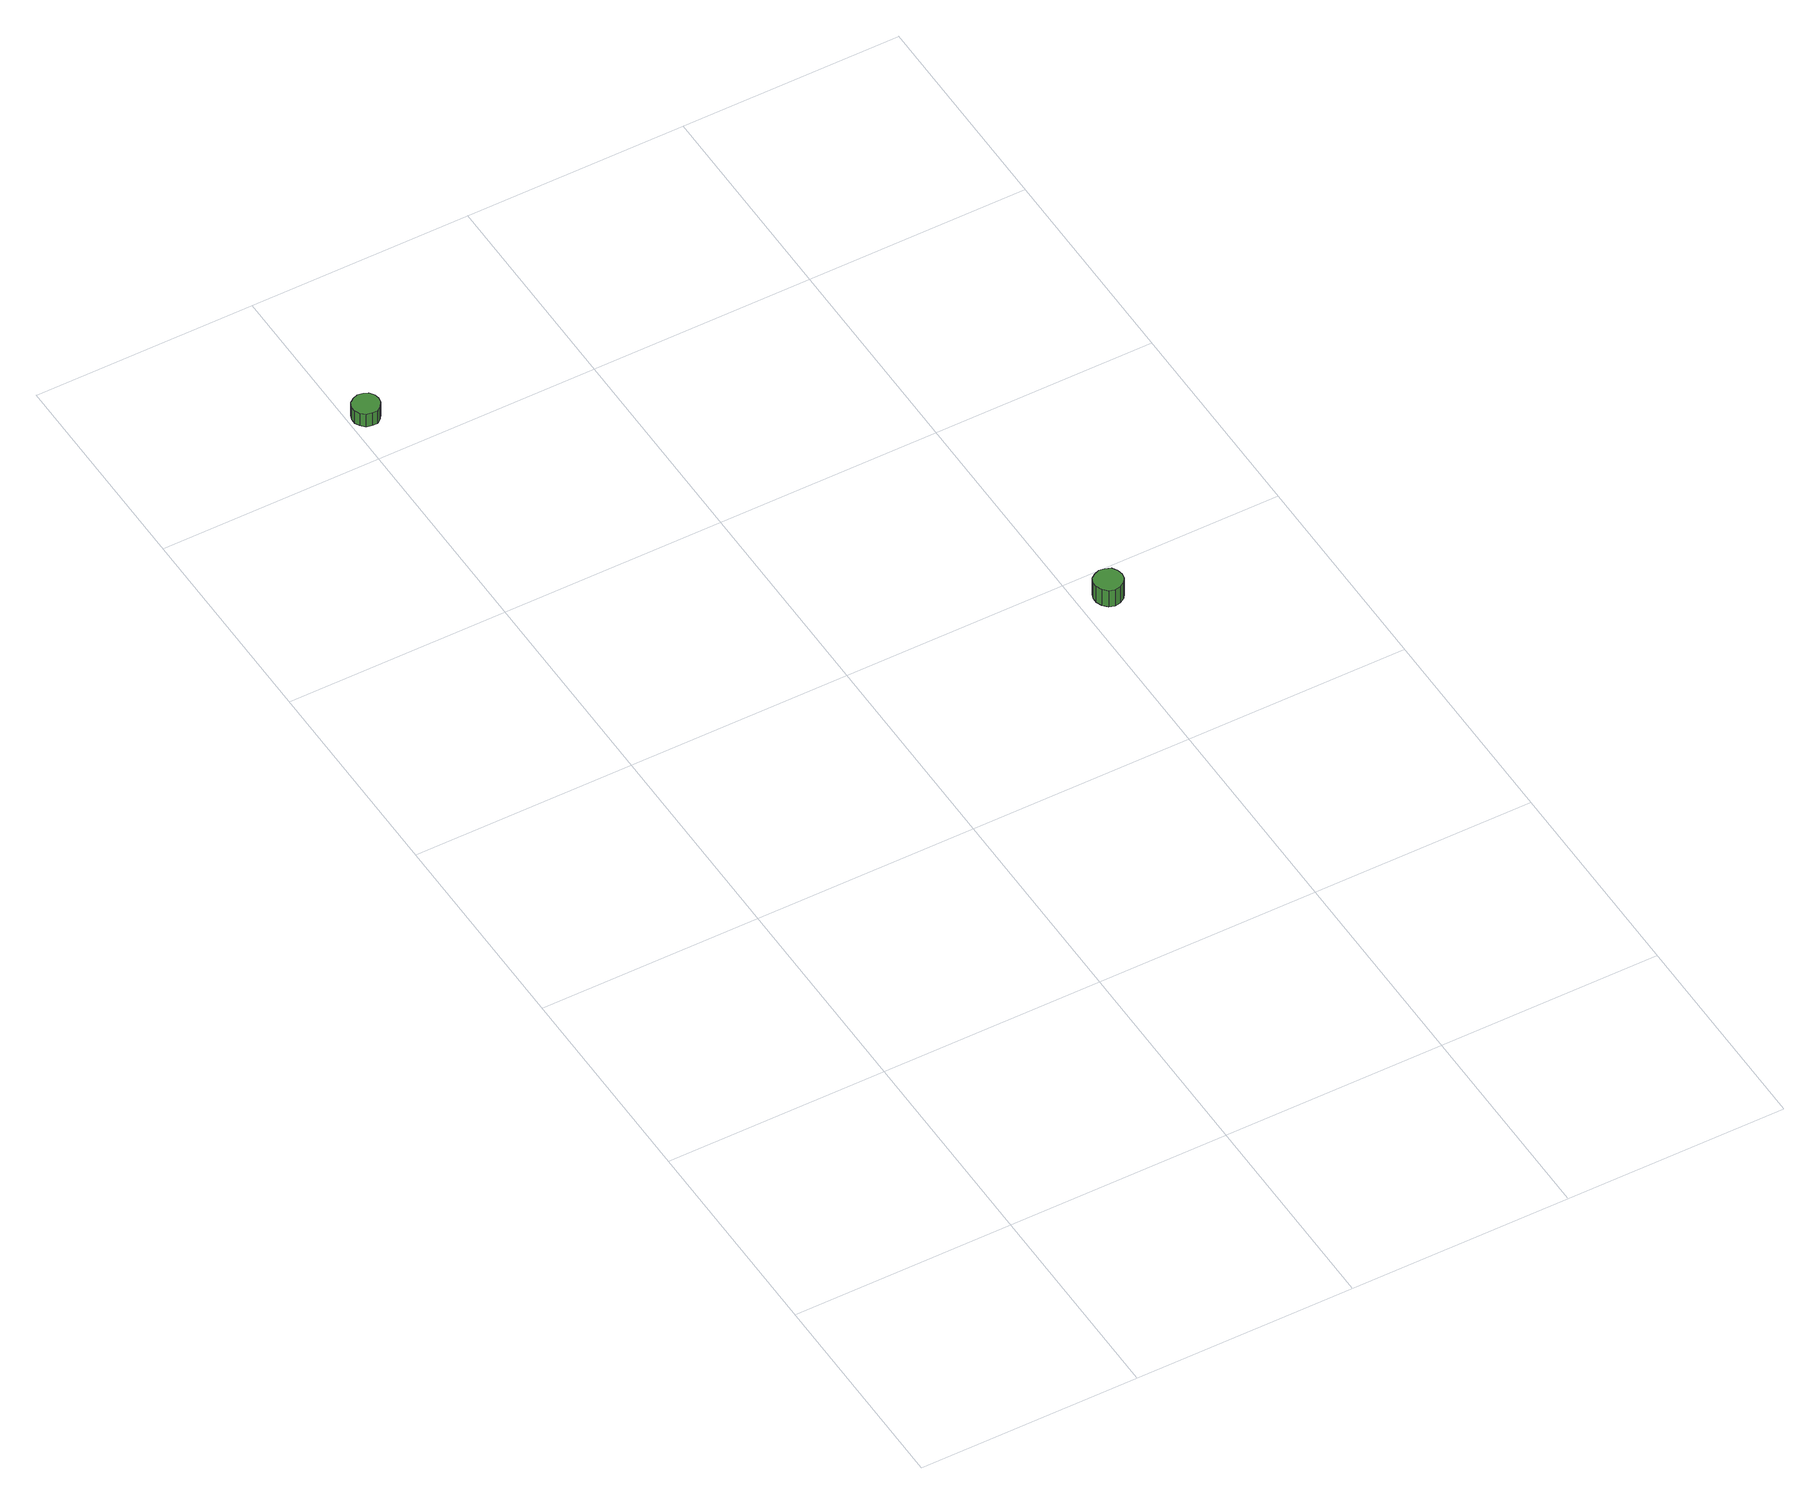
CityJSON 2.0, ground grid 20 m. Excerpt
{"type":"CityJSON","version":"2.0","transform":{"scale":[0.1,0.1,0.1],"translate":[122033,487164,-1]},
"CityObjects":{
"tree1":{"type":"SolitaryVegetationObject","attributes":{"function":"something"},"geometry":[{"type":"MultiSurface","lod":"1","boundaries":[[[0,1,2,3,4,5,6,7,8,9,10,11,12,13,14]],[[15,16,17,18,19,20,21,22,23,24,25,26,27,28,29]],[[0,29,28,1]],[[1,28,27,2]],[[2,27,26,3]],[[3,26,25,4]],[[4,25,24,5]],[[5,24,23,6]],[[6,23,22,7]],[[7,22,21,8]],[[8,21,20,9]],[[9,20,19,10]],[[10,19,18,11]],[[11,18,17,12]],[[12,17,16,13]],[[13,16,15,14]],[[14,15,29,0]]]}]},
"tree2":{"type":"SolitaryVegetationObject","attributes":{"function":"something"},"geometry":[{"type":"MultiSurface","lod":"1","boundaries":[[[30,31,32,33,34,35,36,37,38,39,40,41,42,43,44]],[[45,46,47,48,49,50,51,52,53,54,55,56,57,58,59]],[[30,59,58,31]],[[31,58,57,32]],[[32,57,56,33]],[[33,56,55,34]],[[34,55,54,35]],[[35,54,53,36]],[[36,53,52,37]],[[37,52,51,38]],[[38,51,50,39]],[[39,50,49,40]],[[40,49,48,41]],[[41,48,47,42]],[[42,47,46,43]],[[43,46,45,44]],[[44,45,59,30]]]}]},
"tree3":{"type":"SolitaryVegetationObject","attributes":{"function":"something"}},
"tree4":{"type":"SolitaryVegetationObject","attributes":{"function":"something"}}
},
"vertices":[
[28,1047,21],[27,1052,21],[24,1056,21],[20,1058,21],[15,1059,21],[10,1057,21],[6,1054,21],[4,1049,21],[4,1044,21],[6,1040,21],[10,1036,21],[15,1035,21],[20,1035,21],[24,1038,21],[27,1042,21],[27,1042,7],[24,1038,7],[20,1035,7],[15,1035,7],[10,1036,7],[6,1040,7],[4,1044,7],[4,1049,7],[6,1054,7],[10,1057,7],[15,1059,7],[20,1058,7],[24,1056,7],[27,1052,7],[28,1047,7],
[439,572,25],[438,577,25],[435,582,25],[430,584,25],[425,585,25],[420,583,25],[416,580,25],[414,575,25],[414,570,25],[416,565,25],[420,561,25],[425,559,25],[430,560,25],[435,563,25],[438,567,25],[438,567,7],[435,563,7],[430,560,7],[425,559,7],[420,561,7],[416,565,7],[414,570,7],[414,575,7],[416,580,7],[420,583,7],[425,585,7],[430,584,7],[435,582,7],[438,577,7],[439,572,7]
]}
